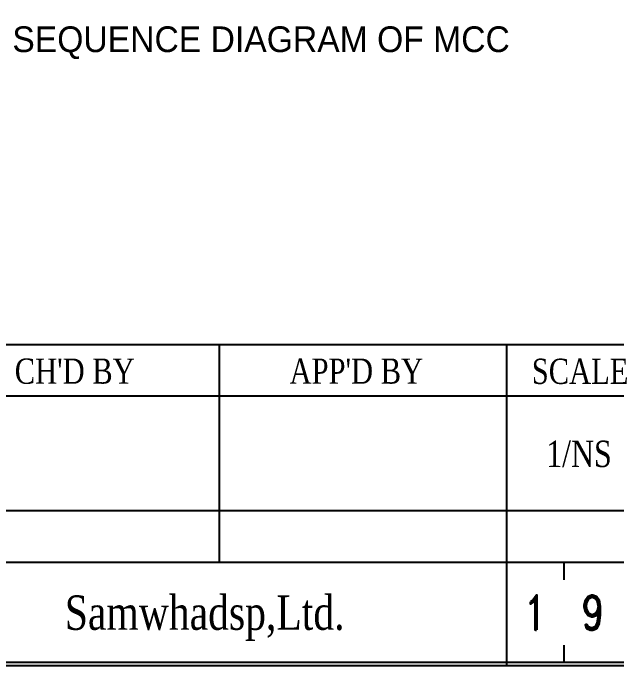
# Model space of a CAD drawing. Header units: millimetres. Extents: x 107 to 2900, y 85 to 3996.
# Drawn here: x 1460.2 to 1565.8, y 3391.1 to 3505.3 of the extents above; entities that cross this region are included whole.
import ezdxf
from ezdxf.enums import TextEntityAlignment as Align

# ---------------------------------------------------------------- set-up
doc = ezdxf.new("R2010")
doc.units = ezdxf.units.MM
doc.layers.add('40', color=4, linetype='Continuous')
doc.layers.add('70', color=7, linetype='Continuous')
doc.styles.add('SD', font='ROMAND.shx', dxfattribs={"width": 0.8})
doc.styles.add('SS', font='batang.ttc', dxfattribs={"width": 0.8})
doc.styles.add('엑스포', font='gulim.ttc')

msp = doc.modelspace()

# ---------------------------------------------------------------- linework, layer by layer
at = {"layer": '40', "color": 7}
for p, q in [((1496.365, 3409.145), (1496.365, 3447.295)), ((1546.562, 3391.074), (1546.562, 3447.295)), ((1697.153, 3438.259), (1395.971, 3438.259)), ((1696.752, 3418.18), (1395.971, 3418.18)), ((1696.752, 3409.145), (1395.971, 3409.145)), ((1556.602, 3406.133), (1556.602, 3409.145)), ((1556.602, 3391.676), (1556.602, 3394.688))]:
    msp.add_line(p, q, dxfattribs=at)
at = {"layer": '70', "color": 7}
msp.add_line((934.158, 3447.295), (1697.153, 3447.295), dxfattribs=at)
for points in [[(1697.153, 3391.074), (934.158, 3391.074), (934.158, 3933.202), (1697.153, 3933.202)], [(1696.551, 3391.676), (934.761, 3391.676), (934.761, 3932.6), (1696.551, 3932.6)]]:
    msp.add_lwpolyline(points, close=True, dxfattribs=at)

# ---------------------------------------------------------------- texts
at = {"color": 7, "linetype": 'Continuous', "style": 'SS', "width": 0.8}
msp.add_text('Samwhadsp,Ltd.', height=6.02365, dxfattribs=at).set_placement((1469.29, 3397.391))
at = {"color": 7, "linetype": 'Continuous', "style": 'SD', "width": 0.8}
for s, p in [('1', (1551.582, 3400.411)), ('9', (1561.621, 3400.411))]:
    msp.add_text(s, height=6.024, dxfattribs=at).set_placement(p, align=Align.MIDDLE)
at = {"layer": '40', "color": 7, "style": 'SS', "width": 0.8}
for s, height, p in [("CH'D BY", 4.4173, (1471.025, 3440.437)), ("APP'D BY", 4.4173, (1520.267, 3440.437)), ('SCALE', 4.4173, (1559.4, 3440.408)), ('1/NS', 4.6181, (1559.196, 3425.867))]:
    msp.add_text(s, height=height, dxfattribs=at).set_placement(p, align=Align.CENTER)
at = {"layer": '70', "color": 0, "style": '엑스포'}
msp.add_text('SEQUENCE DIAGRAM OF MCC', height=4.5, dxfattribs=at).set_placement((1503.614, 3500.12), align=Align.MIDDLE)

doc.saveas('drawing.dxf')
